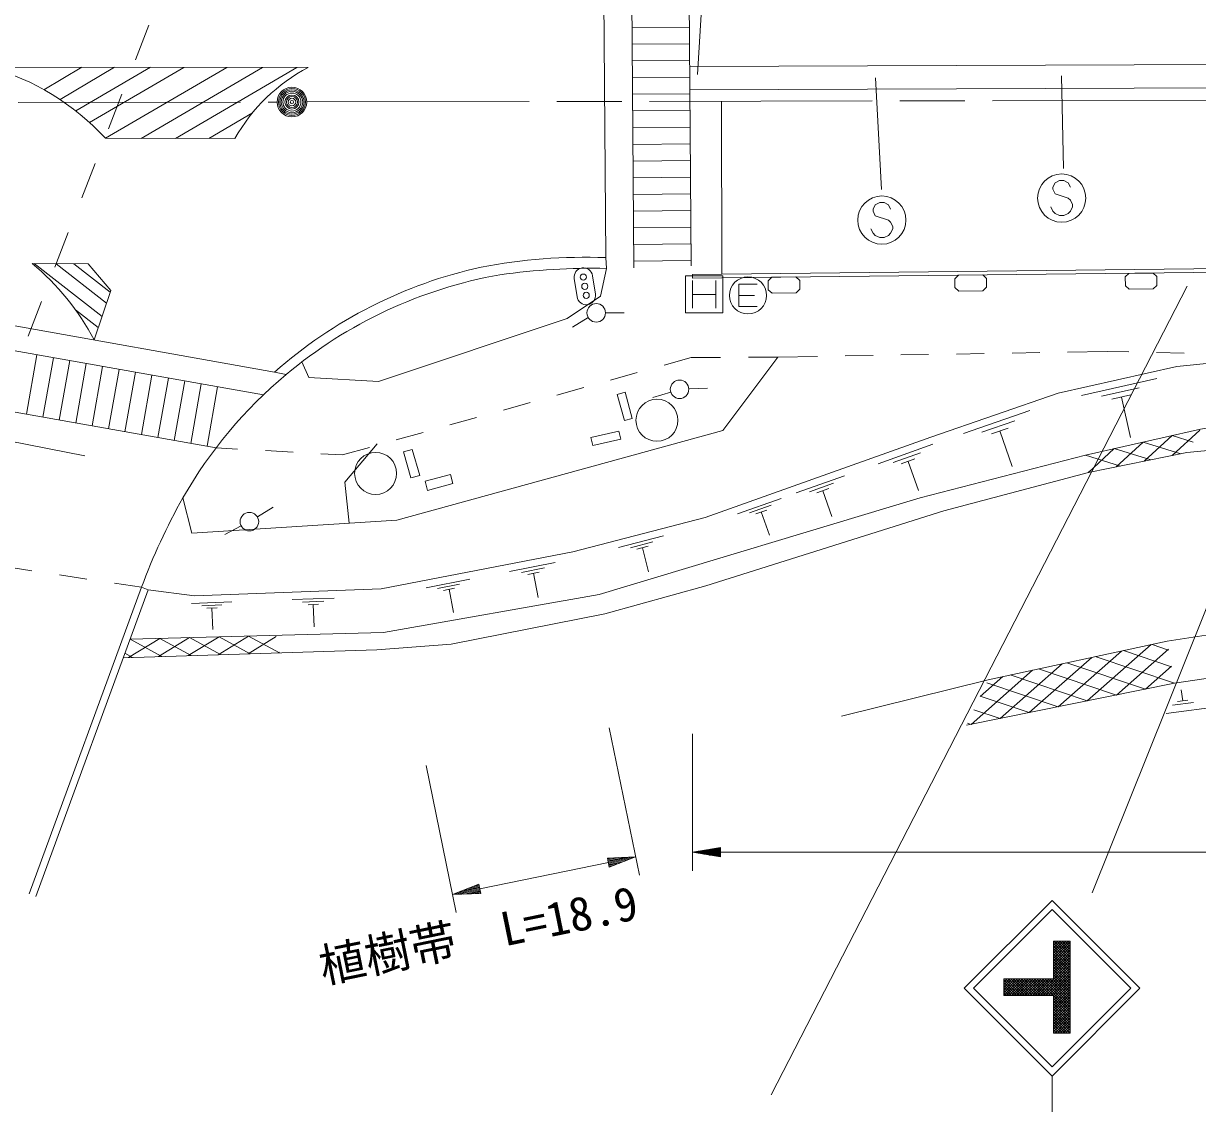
# Model space of a CAD drawing. Units: millimetres, scale not verified. Extents: x 40000 to 680000, y 20000 to 380000.
# Drawn here: x 90436 to 153780, y 234850 to 293121 of the extents above; entities that cross this region are included whole.
import ezdxf
from ezdxf.enums import TextEntityAlignment as Align

# ---------------------------------------------------------------- set-up
doc = ezdxf.new("R2010")
doc.units = ezdxf.units.MM
doc.header["$LTSCALE"] = 1000
doc.linetypes.add('CHAIN', pattern=[18.5, 12, -1.5, 3.5, -1.5])
for name, color, linetype, lineweight in [('M-BGD', 7, 'Continuous', 13), ('M-BGD-EXST', 7, 'Continuous', 13), ('M-BMK', 2, 'CHAIN', 13), ('M-BMK-SRVR', 3, 'Continuous', 13), ('M-STR-HTXT', 7, 'Continuous', 13), ('M-STR-STR1', 1, 'Continuous', 13), ('M-STR-STRC', 7, 'Continuous', 13), ('M-STR-STRD', 7, 'Continuous', 13)]:
    doc.layers.add(name, color=color, linetype=linetype, lineweight=lineweight)
doc.styles.add('ＭＳ ゴシック', font='')
doc.styles.get('ＭＳ ゴシック').set_extended_font_data('MS Gothic')

msp = doc.modelspace()

# ---------------------------------------------------------------- linework, layer by layer
at = {"layer": 'M-BGD'}
for p, q in [((121684, 301735), (121848, 280489)), ((123204, 301746), (123373, 279942)), ((126300, 301770), (126468, 280038)), ((123272, 292900), (126368, 292924)), ((123279, 292000), (126375, 292024)), ((123286, 291100), (126382, 291124)), ((123293, 290200), (126389, 290224)), ((123300, 289300), (126396, 289324)), ((128091, 288927), (128114, 279601)), ((123307, 288400), (126403, 288424)), ((123314, 287500), (126410, 287524)), ((123321, 286600), (126417, 286624)), ((123328, 285700), (126424, 285724)), ((123335, 284801), (126431, 284825)), ((123342, 283901), (126438, 283925)), ((123349, 283001), (126445, 283025)), ((123356, 282101), (126452, 282125)), ((123363, 281201), (126459, 281225)), ((123370, 280301), (126466, 280325)), ((130813, 279430), (130615, 279242)), ((130813, 279430), (132114, 279444)), ((132114, 279444), (132316, 279261)), ((140888, 279540), (140690, 279352)), ((140690, 279352), (140695, 278869)), ((140888, 279540), (142190, 279554)), ((142190, 279554), (142392, 279370)), ((142392, 279370), (142397, 278887)), ((150083, 279640), (149885, 279452)), ((149885, 279452), (149890, 278969)), ((150083, 279640), (151385, 279654)), ((151385, 279654), (151587, 279471)), ((151587, 279471), (151592, 278988)), ((130615, 279242), (130620, 278759)), ((130822, 278576), (130620, 278759)), ((132124, 278590), (132322, 278778)), ((132316, 279261), (132322, 278778)), ((140897, 278685), (140695, 278869)), ((142199, 278700), (142397, 278887)), ((150092, 278786), (149890, 278969)), ((150092, 278786), (151394, 278800)), ((151394, 278800), (151592, 278988)), ((130822, 278576), (132124, 278590)), ((140897, 278685), (142199, 278700)), ((85770, 277567), (103984, 274313)), ((121838, 277508), (122838, 277507)), ((120910, 277251), (120053, 276735)), ((87406, 275909), (103379, 273082)), ((91163, 275244), (90595, 272036)), ((92049, 275088), (91481, 271879)), ((92935, 274931), (92367, 271722)), ((124996, 274690), (126456, 275098)), ((126456, 275098), (128050, 275107)), ((129550, 275116), (131145, 275125)), ((131145, 275125), (133273, 275161)), ((134772, 275186), (136272, 275211)), ((137772, 275236), (139272, 275262)), ((140772, 275287), (142271, 275312)), ((143771, 275337), (145271, 275362)), ((146771, 275388), (148899, 275423)), ((148899, 275423), (150067, 275399)), ((151567, 275368), (153067, 275337)), ((93821, 274774), (93253, 271565)), ((94707, 274617), (94140, 271408)), ((95594, 274460), (95026, 271251)), ((96480, 274303), (95912, 271095)), ((122106, 273882), (123551, 274286)), ((97366, 274147), (96798, 270938)), ((98252, 273990), (97684, 270781)), ((99139, 273833), (98571, 270624)), ((100025, 273676), (99457, 270467)), ((147512, 273052), (151590, 273966)), ((100911, 273519), (100343, 270310)), ((119217, 273075), (120662, 273478)), ((122900, 273227), (122473, 273112)), ((122473, 273112), (122857, 271692)), ((123283, 271807), (122900, 273227)), ((125357, 273237), (124401, 272943)), ((126334, 273406), (127333, 273451)), ((148593, 273009), (150632, 273466)), ((149163, 272851), (150183, 273080)), ((116328, 272267), (117772, 272671)), ((149673, 272965), (150161, 270790)), ((89165, 272289), (100827, 270225)), ((113439, 271459), (114883, 271863)), ((122857, 271692), (123283, 271807)), ((141162, 270993), (144742, 272232)), ((122564, 271128), (121053, 270790)), ((122662, 270690), (122564, 271128)), ((142140, 271064), (143930, 271684)), ((142670, 270980), (143565, 271290)), ((143117, 271135), (143779, 269226)), ((152421, 269807), (153906, 271177)), ((89619, 270610), (93743, 269794)), ((110549, 270652), (111994, 271055)), ((121053, 270790), (121151, 270352)), ((121151, 270352), (122662, 270690)), ((149398, 269196), (150851, 270536)), ((150851, 270536), (152887, 269901)), ((150909, 269501), (152412, 270887)), ((152412, 270887), (153538, 270536)), ((100827, 270225), (101989, 270159)), ((103487, 270075), (104984, 269990)), ((106482, 269905), (107645, 269840)), ((107645, 269840), (109105, 270248)), ((111410, 270145), (110933, 270007)), ((110933, 270007), (111339, 268602)), ((111816, 268740), (111410, 270145)), ((136547, 269365), (139499, 270416)), ((137355, 269431), (138831, 269956)), ((147899, 268902), (149290, 270184)), ((149290, 270184), (151256, 269571)), ((137794, 269365), (138532, 269628)), ((138163, 269497), (138724, 267923)), ((147729, 269833), (149625, 269242)), ((111339, 268602), (111816, 268740)), ((113475, 268796), (112107, 268428)), ((113608, 268302), (113475, 268796)), ((132131, 267791), (134737, 268720)), ((147891, 268945), (147994, 268912)), ((112107, 268428), (112241, 267933)), ((112241, 267933), (113608, 268302)), ((132845, 267850), (134148, 268314)), ((133232, 267792), (133884, 268024)), ((128954, 266659), (131313, 267500)), ((133558, 267908), (134053, 266518)), ((103053, 266502), (103910, 267018)), ((129600, 266712), (130779, 267132)), ((129951, 266660), (130540, 266870)), ((130245, 266765), (130694, 265507)), ((102183, 266010), (101299, 265543)), ((122537, 264844), (124960, 265470)), ((123184, 264839), (124396, 265152)), ((123529, 264756), (124135, 264912)), ((123832, 264834), (124165, 263541)), ((89425, 263816), (90894, 263595)), ((116653, 263551), (119124, 264031)), ((117303, 263506), (118538, 263746)), ((117644, 263401), (118261, 263521)), ((92377, 263370), (93860, 263146)), ((95343, 262922), (96811, 262700)), ((112160, 262678), (114519, 263137)), ((117953, 263461), (118208, 262144)), ((96811, 262700), (90742, 246157)), ((97165, 262570), (91096, 246027)), ((96811, 262700), (97165, 262570)), ((112780, 262636), (113960, 262865)), ((113105, 262536), (113695, 262650)), ((113400, 262593), (113645, 261335)), ((99501, 261835), (101685, 261916)), ((100053, 261709), (101144, 261750)), ((104924, 262036), (107199, 262120)), ((105498, 261905), (106636, 261947)), ((105788, 261764), (106357, 261785)), ((106073, 261774), (106118, 260561)), ((100331, 261574), (100877, 261594)), ((100604, 261584), (100647, 260420)), ((96101, 258914), (97786, 259946)), ((96187, 259904), (97906, 258970)), ((97716, 258964), (99386, 259987)), ((97786, 259946), (99490, 259020)), ((99330, 259015), (100985, 260028)), ((99386, 259987), (101074, 259069)), ((100945, 259065), (102585, 260069)), ((100985, 260028), (102659, 259119)), ((102559, 259116), (104069, 260040)), ((102585, 260069), (104243, 259168)), ((95908, 259145), (96321, 258921)), ((104174, 259166), (104245, 259210)), ((149677, 259264), (146265, 256257)), ((151276, 259607), (147834, 256573)), ((152211, 259365), (149402, 256889)), ((152380, 258419), (149795, 259289)), ((152220, 259317), (151325, 259618)), ((146477, 258576), (143128, 255624)), ((148077, 258920), (144697, 255941)), ((150971, 257205), (146733, 258631)), ((152539, 257521), (148264, 258960)), ((144877, 258233), (141560, 255308)), ((143278, 257889), (142052, 256809)), ((147834, 256573), (143672, 257974)), ((149402, 256889), (145203, 258302)), ((152375, 258443), (150971, 257205)), ((146265, 256257), (142405, 257556)), ((144697, 255941), (142061, 256828)), ((153261, 256608), (152699, 256534)), ((152980, 256571), (152901, 257171)), ((143128, 255624), (141718, 256099)), ((153562, 256495), (152437, 256347)), ((141560, 255308), (141374, 255371))]:
    msp.add_line(p, q, dxfattribs=at)
for points in [[(105461, 274867), (105829, 274025), (109596, 273808), (119761, 277210), (121577, 278403), (121887, 279907)], [(95820, 258905), (109496, 259332), (113519, 259641), (121806, 261277), (127250, 262779), (140096, 266828), (147900, 268893), (153211, 269966), (158306, 270462), (243946, 269970), (252581, 270747), (272562, 270922), (289887, 268052), (294365, 267596), (300051, 267623), (302706, 268267), (305307, 269849), (306917, 271512), (308928, 274529), (309947, 277237)], [(96187, 259904), (109860, 260257), (121500, 262321), (138820, 267536), (147729, 269833), (153937, 271230), (157693, 271820), (179731, 271385), (244140, 271168), (252366, 271851), (272345, 271913), (288590, 269181), (295915, 268354), (299702, 268705), (302247, 269471), (304855, 271126), (307296, 273967), (308721, 277270)], [(97165, 262570), (99670, 262241), (109727, 262614), (120079, 264624), (127218, 266465), (139386, 270801), (146256, 273180), (152671, 274619), (158734, 275219), (180194, 274794), (186495, 274034), (203753, 274453), (240536, 274205), (253697, 275043), (270117, 274965), (274339, 274748), (293656, 271551), (298147, 271261), (300878, 271509), (303009, 272503), (305182, 274344), (307763, 277276)], [(99039, 267530), (99513, 265625), (110572, 266330), (128163, 271168), (131145, 275125)], [(134578, 255742), (142481, 257718), (152136, 259792), (157750, 260650), (165509, 261133), (189539, 261508), (209063, 261705), (222187, 261848), (249256, 261598), (266492, 260882), (277291, 260042), (285086, 259077), (291916, 258540), (298495, 258630), (302786, 258951), (307971, 260847), (312906, 264923), (314944, 267516), (317662, 273487)], [(108000, 266166), (107780, 268376), (109515, 270436)], [(141322, 255261), (152539, 257521), (161043, 258792), (171356, 259230), (241962, 259583), (258095, 259075), (266514, 258524), (277985, 257761), (291971, 256843)], [(226112, 257959), (207895, 257708), (170092, 257549), (161107, 257083), (152080, 255896)]]:
    msp.add_lwpolyline(points, dxfattribs=at)
for centre, radius in [((121338, 277508), 500), ((125835, 273384), 500), ((124615, 271714), 1134), ((109434, 268846), 1134), ((102625, 266244), 500)]:
    msp.add_circle(centre, radius, dxfattribs=at)
for centre, radius, start, end in [((120456, 255262), 24682, 129.96303, 150.19369), ((126683, 251850), 31782, 150.43719, 160.03807)]:
    msp.add_arc(centre, radius, start, end, dxfattribs=at)
at = {"layer": 'M-BGD-EXST'}
for p, q in [((130026, 279049), (129026, 279049)), ((129026, 279049), (129026, 277849)), ((129026, 278449), (129876, 278449)), ((129026, 277849), (130026, 277849))]:
    msp.add_line(p, q, dxfattribs=at)
msp.add_circle((129526, 278449), 1000, dxfattribs=at)
at = {"layer": 'M-BMK'}
for p, q in [((71646, 288821), (104121, 288882)), ((105721, 288885), (170036, 289005))]:
    msp.add_line(p, q, dxfattribs=at)
at = {"layer": 'M-BMK-SRVR'}
for radius in [800, 800, 726, 651, 578, 486, 378, 298, 205, 87.8]:
    msp.add_circle((104921, 288883), radius, dxfattribs=at)
at = {"layer": 'M-STR-HTXT'}
for p, q in [((122040, 255114), (123665, 247172)), ((126536, 254787), (126536, 247407)), ((112163, 253094), (113788, 245152)), ((126536, 248407), (128036, 248657)), ((126536, 248407), (128036, 248157)), ((126536, 248407), (128036, 248407)), ((128036, 248457), (126836, 248457)), ((128036, 248357), (126836, 248357)), ((127136, 248507), (128036, 248507)), ((128036, 248557), (127436, 248557)), ((127736, 248607), (128036, 248607)), ((128036, 248157), (128036, 248657)), ((128036, 248407), (245051, 248407)), ((115057, 246432), (121995, 247851)), ((123464, 248152), (121944, 248096)), ((121944, 248096), (122045, 247606)), ((122248, 248107), (121954, 248047)), ((121964, 247998), (122552, 248118)), ((122856, 248129), (121975, 247949)), ((121985, 247900), (123160, 248141)), ((123464, 248152), (121995, 247851)), ((122005, 247802), (123180, 248043)), ((122896, 247934), (122015, 247753)), ((122025, 247704), (122612, 247824)), ((122329, 247715), (122035, 247655)), ((123464, 248152), (122045, 247606)), ((127136, 248307), (128036, 248307)), ((128036, 248257), (127436, 248257)), ((127736, 248207), (128036, 248207)), ((113588, 246132), (115007, 246677)), ((113588, 246132), (115057, 246432)), ((115047, 246481), (113871, 246241)), ((114155, 246350), (115037, 246530)), ((115027, 246579), (114439, 246459)), ((114723, 246568), (115017, 246628)), ((115107, 246187), (115007, 246677)), ((113588, 246132), (115107, 246187)), ((115067, 246383), (113892, 246143)), ((114195, 246154), (115077, 246334)), ((115087, 246285), (114499, 246165)), ((114803, 246176), (115097, 246236))]:
    msp.add_line(p, q, dxfattribs=at)
at = {"layer": 'M-STR-STR1'}
for p, q in [((97195, 293030), (96471, 291166)), ((95747, 289302), (95024, 287437)), ((94300, 285573), (93576, 283708)), ((92852, 281844), (92128, 279980)), ((91404, 278115), (90680, 276251))]:
    msp.add_line(p, q, dxfattribs=at)
at = {"layer": 'M-STR-STRC'}
for p, q in [((128057, 310181), (126799, 290376)), ((88593, 290771), (105800, 290745)), ((91538, 289550), (93589, 290763)), ((92407, 289018), (95352, 290761)), ((93259, 288402), (97290, 290758)), ((93997, 287778), (99092, 290755)), ((94854, 286926), (101400, 290751)), ((96785, 286923), (103331, 290748)), ((98634, 286920), (105180, 290746)), ((136404, 290193), (136737, 284163)), ((146447, 290304), (146558, 285293)), ((100433, 286918), (102786, 288293)), ((94854, 286926), (101847, 286915)), ((146098, 284529), (145979, 284293)), ((146334, 284647), (146098, 284529)), ((146570, 284647), (146334, 284647)), ((146807, 284529), (146570, 284647)), ((146925, 284293), (146807, 284529)), ((145979, 284293), (145979, 284174)), ((145979, 284174), (146098, 283938)), ((146098, 283938), (146807, 283702)), ((136394, 283342), (136276, 283105)), ((136631, 283460), (136394, 283342)), ((136867, 283460), (136631, 283460)), ((137103, 283342), (136867, 283460)), ((137221, 283105), (137103, 283342)), ((145979, 282993), (145861, 283229)), ((146807, 283702), (146925, 283583)), ((146925, 283583), (147043, 283347)), ((147043, 283229), (146925, 282993)), ((147043, 283347), (147043, 283229)), ((136276, 283105), (136276, 282987)), ((136276, 282987), (136394, 282751)), ((136394, 282751), (137103, 282514)), ((146098, 282874), (145979, 282993)), ((146334, 282756), (146098, 282874)), ((146570, 282756), (146334, 282756)), ((146807, 282874), (146570, 282756)), ((146925, 282993), (146807, 282874)), ((136276, 281805), (136158, 282042)), ((137103, 282514), (137221, 282396)), ((137221, 282396), (137340, 282160)), ((137340, 282042), (137221, 281805)), ((137340, 282160), (137340, 282042)), ((136394, 281687), (136276, 281805)), ((136631, 281569), (136394, 281687)), ((136867, 281569), (136631, 281569)), ((137103, 281687), (136867, 281569)), ((137221, 281805), (137103, 281687)), ((90898, 280173), (93933, 280146)), ((91020, 280172), (94678, 277320)), ((92195, 280162), (94920, 278037)), ((93144, 280153), (95116, 278616)), ((93933, 280146), (95149, 278716)), ((120303, 278373), (120152, 279362)), ((121141, 279513), (121291, 278524)), ((126163, 277504), (126163, 279504)), ((126163, 279504), (128163, 279504)), ((128163, 279504), (128163, 277504)), ((126538, 279254), (126538, 277754)), ((127788, 279254), (127788, 277754)), ((153218, 278951), (130785, 235322)), ((95149, 278716), (94251, 276052)), ((126538, 278504), (127788, 278504)), ((148104, 246209), (161073, 278623)), ((93243, 277669), (94473, 276711)), ((128163, 277504), (126163, 277504)), ((141196, 241069), (145934, 245807)), ((145934, 245807), (150671, 241069)), ((141691, 241069), (145934, 245312)), ((145934, 245312), (150177, 241069)), ((146016, 243608), (146916, 243608)), ((146016, 243608), (146016, 241575)), ((146016, 243520), (146104, 243608)), ((146016, 243379), (146245, 243608)), ((146016, 243237), (146387, 243608)), ((146016, 243096), (146528, 243608)), ((146016, 242954), (146669, 243608)), ((146016, 242813), (146811, 243608)), ((146016, 242671), (146916, 243571)), ((146916, 242601), (146016, 243501)), ((146016, 242530), (146916, 243430)), ((146916, 242459), (146016, 243359)), ((146016, 242389), (146916, 243289)), ((146916, 242742), (146051, 243608)), ((146916, 242884), (146192, 243608)), ((146916, 243025), (146333, 243608)), ((146916, 243166), (146475, 243608)), ((146916, 243308), (146616, 243608)), ((146916, 243449), (146758, 243608)), ((146916, 243591), (146899, 243608)), ((146916, 243608), (146916, 238643)), ((146916, 242318), (146016, 243218)), ((146016, 242247), (146916, 243147)), ((146916, 242176), (146016, 243076)), ((146016, 242106), (146916, 243006)), ((146916, 242035), (146016, 242935)), ((146016, 241964), (146916, 242864)), ((146916, 241894), (146016, 242794)), ((146016, 241823), (146916, 242723)), ((146916, 241752), (146016, 242652)), ((145151, 240675), (146916, 242440)), ((145293, 240675), (146916, 242299)), ((145434, 240675), (146916, 242157)), ((145575, 240675), (146916, 242016)), ((146016, 241681), (146916, 242581)), ((146916, 241611), (146016, 242511)), ((146916, 241469), (146016, 242369)), ((146916, 241328), (146016, 242228)), ((146916, 241186), (146016, 242086)), ((146016, 241575), (143323, 241575)), ((143323, 241575), (143323, 240675)), ((143323, 241534), (143364, 241575)), ((143323, 241393), (143505, 241575)), ((143323, 241251), (143647, 241575)), ((143323, 241110), (143788, 241575)), ((143323, 240969), (143930, 241575)), ((143323, 240827), (144071, 241575)), ((143323, 240686), (144213, 241575)), ((144174, 240675), (143323, 241526)), ((144033, 240675), (143323, 241385)), ((144316, 240675), (143416, 241575)), ((143454, 240675), (144354, 241575)), ((144457, 240675), (143557, 241575)), ((143595, 240675), (144495, 241575)), ((144599, 240675), (143699, 241575)), ((143737, 240675), (144637, 241575)), ((144740, 240675), (143840, 241575)), ((143878, 240675), (144778, 241575)), ((144882, 240675), (143982, 241575)), ((144020, 240675), (144920, 241575)), ((145023, 240675), (144123, 241575)), ((144161, 240675), (145061, 241575)), ((145164, 240675), (144264, 241575)), ((144303, 240675), (145203, 241575)), ((145306, 240675), (144406, 241575)), ((144444, 240675), (145344, 241575)), ((145447, 240675), (144547, 241575)), ((144585, 240675), (145485, 241575)), ((145589, 240675), (144689, 241575)), ((144727, 240675), (145627, 241575)), ((145730, 240675), (144830, 241575)), ((144868, 240675), (145768, 241575)), ((145872, 240675), (144972, 241575)), ((145010, 240675), (145910, 241575)), ((146013, 240675), (145113, 241575)), ((146916, 239913), (145254, 241575)), ((146916, 240055), (145396, 241575)), ((146916, 240196), (145537, 241575)), ((146916, 240338), (145679, 241575)), ((145717, 240675), (146916, 241874)), ((146916, 240479), (145820, 241575)), ((145858, 240675), (146916, 241733)), ((146916, 240621), (145962, 241575)), ((146000, 240675), (146916, 241591)), ((146916, 241045), (146016, 241945)), ((146916, 240903), (146016, 241803)), ((146916, 240762), (146016, 241662)), ((146016, 240550), (146916, 241450)), ((141196, 241069), (145934, 236332)), ((141691, 241069), (145934, 236827)), ((143892, 240675), (143323, 241243)), ((143750, 240675), (143323, 241102)), ((143609, 240675), (143323, 240961)), ((143467, 240675), (143323, 240819)), ((145934, 236827), (150177, 241069)), ((145934, 236332), (150671, 241069)), ((146016, 240409), (146916, 241309)), ((146016, 240267), (146916, 241167)), ((146016, 240126), (146916, 241026)), ((146016, 239984), (146916, 240884)), ((146016, 239843), (146916, 240743)), ((143326, 240675), (143323, 240678)), ((143323, 240675), (146016, 240675)), ((146016, 240675), (146016, 238643)), ((146916, 239772), (146016, 240672)), ((146016, 239702), (146916, 240602)), ((146916, 239631), (146016, 240531)), ((146016, 239560), (146916, 240460)), ((146916, 239489), (146016, 240389)), ((146016, 239419), (146916, 240319)), ((146916, 239348), (146016, 240248)), ((146016, 239277), (146916, 240177)), ((146916, 239206), (146016, 240106)), ((146016, 239136), (146916, 240036)), ((146916, 239065), (146016, 239965)), ((146016, 238994), (146916, 239894)), ((146916, 238923), (146016, 239823)), ((146016, 238853), (146916, 239753)), ((146916, 238782), (146016, 239682)), ((146016, 238712), (146916, 239612)), ((146914, 238643), (146016, 239541)), ((146089, 238643), (146916, 239470)), ((146773, 238643), (146016, 239399)), ((146631, 238643), (146016, 239258)), ((146490, 238643), (146016, 239116)), ((146348, 238643), (146016, 238975)), ((146207, 238643), (146016, 238833)), ((146230, 238643), (146916, 239329)), ((146371, 238643), (146916, 239187)), ((146513, 238643), (146916, 239046)), ((146654, 238643), (146916, 238904)), ((146065, 238643), (146016, 238692)), ((146016, 238643), (146916, 238643)), ((146796, 238643), (146916, 238763)), ((145934, 236332), (145934, 232776))]:
    msp.add_line(p, q, dxfattribs=at)
for centre, radius in [((146452, 283702), 1300), ((136749, 282514), 1300), ((120646, 279437), 167), ((120722, 278943), 167), ((120797, 278449), 167)]:
    msp.add_circle(centre, radius, dxfattribs=at)
for centre, radius, start, end in [((84952, 277820), 13453, 42.59919, 74.29633), ((110252, 282195), 9640, 117.50558, 150.67774), ((82186, 269661), 13653, 27.91224, 50.35218), ((120646, 279437), 500, 8.67317, 188.67317), ((120797, 278449), 500, 188.67317, 8.67317)]:
    msp.add_arc(centre, radius, start, end, dxfattribs=at)
at = {"layer": 'M-STR-STRD'}
for p, q in [((126385, 290805), (234578, 291187)), ((126385, 290805), (126394, 289547)), ((126389, 289547), (162228, 289674)), ((121887, 279907), (121848, 280489)), ((126525, 279583), (160899, 279958)), ((126525, 279583), (126527, 279383)), ((126527, 279383), (160889, 279758))]:
    msp.add_line(p, q, dxfattribs=at)
at = {"layer": 'M-STR-STRD', "color": 6}
msp.add_line((103984, 274313), (104603, 274180), dxfattribs=at)
at = {"layer": 'M-STR-STRD'}
for centre, radius, start, end in [((120773, 250408), 30101, 87.95236, 100.81452), ((120471, 255658), 24896, 102.4002, 131.46937), ((120456, 255262), 24682, 100.07081, 129.96303), ((121207, 243042), 36872, 88.9433, 97.89914)]:
    msp.add_arc(centre, radius, start, end, dxfattribs=at)

# ---------------------------------------------------------------- texts
at = {"layer": 'M-STR-HTXT', "style": 'ＭＳ ゴシック'}
msp.add_text('植樹帯  L=18.9', height=1833, rotation=11.56, dxfattribs=at).set_placement((115266, 242535), align=Align.BOTTOM_CENTER)

doc.saveas('drawing.dxf')
